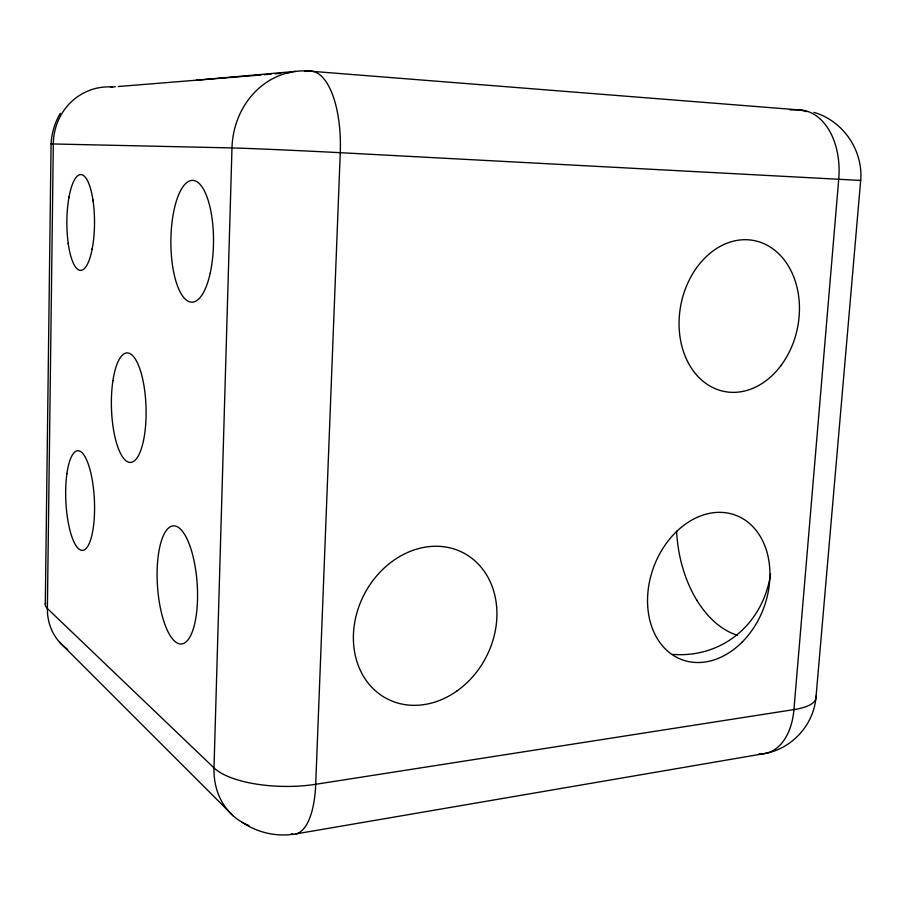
<?xml version="1.0" encoding="UTF-8"?>
<svg xmlns="http://www.w3.org/2000/svg" width="906" height="906" viewBox="0 0 906 906"><rect width="100%" height="100%" fill="white"/><g stroke="black" fill="none" stroke-linecap="round" stroke-linejoin="round"><path stroke-width="1.36" d="M45.3 604.268L51.076 143.918C51.687 133.125 54.802 122.559 60.328 113.261M68.856 197.848L69.037 196.829M92.276 248.448L92.072 249.478M296.047 833.894L765.729 753.362C792.206 748.254 813.248 725.027 815.898 698.254L860.677 180.441C863.293 150.328 843.044 120.747 813.939 112.378M196.149 80.215L295.583 71.393M110.917 87.361A59.592 18.086 -89 0 1 112.548 86.987L115.356 86.761M118.154 86.534L261.234 74.949M264.042 74.722L271.053 74.156M275.265 73.816L280.871 73.363M286.477 72.899L289.286 72.673M304.722 71.427L308.923 71.087L797.28 109.773A67.429 51.064 -83.3 0 1 806.476 111.642M293.125 834.233C275.367 836.884 256.998 832.252 242.117 822.32M790.213 109.898L797.28 109.773A67.486 45.187 -83.3 0 1 838.741 179.048L793.928 709.602A64.87 40.713 78.3 0 1 758.934 753.939M859.5 180.498L860.677 180.441L340.26 152.695A79.547 0.804 2.7 0 0 231.981 147.927L51.076 143.918L52.367 144.065M59.547 642.207L233.352 815.955M697.031 600.519L696.533 599.693M92.888 199.784L93.058 200.894M68.358 244.371L68.199 243.306M112.548 86.987A59.909 56.874 72.3 0 0 53.307 143.907L47.384 608.538A57.825 51.88 -45.1 0 0 67.622 649.398M291.188 834.03A76.512 29.037 83.2 0 0 315.707 784.29L340.26 152.695A80.283 32.82 -87.8 0 0 308.923 71.087A80.272 72.378 87.8 0 0 231.981 147.927L213.997 767.892A76.738 63.862 -52.7 0 0 249.127 825.615M815.864 696.216A65.085 19.32 6.7 0 1 793.928 709.602L315.707 784.29A75.164 27.508 0.9 0 1 213.997 767.892L47.384 608.538A57.531 15.345 -0.5 0 1 45.651 602.762M737.439 635.242A103.465 66.908 83.3 0 1 676.601 531.199M770.587 573.974A108.471 97.667 60.9 0 1 672.58 654.37M457.19 690.825A82.344 68.55 -62.2 0 0 464.778 553.623A82.344 68.55 -62.2 0 0 353.51 632.966A82.344 68.55 -62.2 0 0 457.19 690.825M742.082 642.173A77.055 58.686 -69.7 0 0 736.51 515.559A77.055 58.686 -69.7 0 0 647.62 604.562A77.055 58.686 -69.7 0 0 742.082 642.173M780.745 365.865A76.908 59.445 -78.8 0 0 756.238 241.041A76.908 59.445 -78.8 0 0 680.734 341.177A76.908 59.445 -78.8 0 0 780.745 365.865M92.469 247.372A47.905 13.828 -89.9 0 0 81.053 174.586A47.905 13.828 -89.9 0 0 68.528 245.481A47.905 13.828 -89.9 0 0 92.469 247.372M66.885 473.906A49.875 14.281 87.3 0 0 81.687 550.327A49.875 14.281 87.3 0 0 91.778 477.405A49.875 14.281 87.3 0 0 66.885 473.906M112.922 380.69A54.79 17.293 88.2 0 0 130.407 462.434A54.79 17.293 88.2 0 0 142.865 379.908A54.79 17.293 88.2 0 0 112.922 380.69M210.226 273.091A60.895 21.314 -89.7 0 0 193.057 180.407A60.895 21.314 -89.7 0 0 173.329 270.339A60.895 21.314 -89.7 0 0 210.226 273.091M158.493 553.951A59.184 19.875 86.1 0 0 180.339 643.985A59.184 19.875 86.1 0 0 193.171 556.93A59.184 19.875 86.1 0 0 158.493 553.951"/></g></svg>
